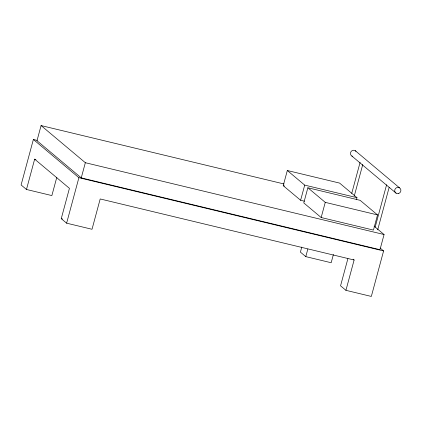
<?xml version="1.0" encoding="UTF-8"?>
<svg xmlns="http://www.w3.org/2000/svg" width="422" height="422" viewBox="0 0 422 422"><rect width="100%" height="100%" fill="white"/><g stroke="black" fill="none" stroke-linecap="round" stroke-linejoin="round"><path stroke-width="0.63" d="M37.215 140.399L33.375 139.476L21.1 184.963L26.475 189.473L51.864 195.581L56.812 177.261M284.043 183.981L41.082 125.566L36.994 140.726L81.251 177.878L379.979 249.703L384.073 234.537L374.098 226.166M26.475 189.473L34.657 159.152L35.928 159.458M380.101 248.015L383.598 250.948L371.328 296.434L345.934 290.331L354.116 260.005L100.199 198.957L92.017 229.278L66.623 223.175L61.248 218.665L69.43 188.339L34.657 159.152M66.623 223.175L78.898 177.688L33.375 139.476M81.251 177.878L85.344 162.713L41.082 125.566M304.441 201.194L300.617 200.271L283.225 185.68L287.319 170.514L339.594 183.085L356.986 197.681L356.474 199.574M300.617 200.271L304.705 185.11L287.319 170.514M307.865 187.764L303.777 202.924L321.163 217.52L373.444 230.09L377.532 214.925L360.145 200.334L307.865 187.764L325.257 202.36L377.532 214.925M301.772 247.065L300.411 252.119L305.786 256.629L331.175 262.737L333.391 254.524M305.786 256.629L307.833 249.049M321.163 217.52L325.257 202.36M351.732 193.371L360.087 162.412M354.243 196.109L362.762 164.522M347.892 258.654L340.559 285.821L345.934 290.331M375.19 227.068L386.61 184.741M377.706 229.795L389.126 187.468M304.705 185.11L356.986 197.681M283.225 185.68L284.502 185.986M85.344 162.713L384.073 234.537M78.898 177.688L383.598 250.948M61.248 218.665L62.519 218.971M355.25 150.696L399.507 187.843M351.848 156.019L396.105 193.165M353.14 259.187L354.116 260.005M352.729 156.388A3.16 3.049 -50 0 1 350.962 151.735A3.16 3.049 -50 0 1 355.968 151.324M398.273 193.566A3.16 3.049 -50 0 0 400.225 188.476A3.16 3.049 -50 0 0 394.918 189.473A3.16 3.049 -50 0 0 398.273 193.566"/></g></svg>
